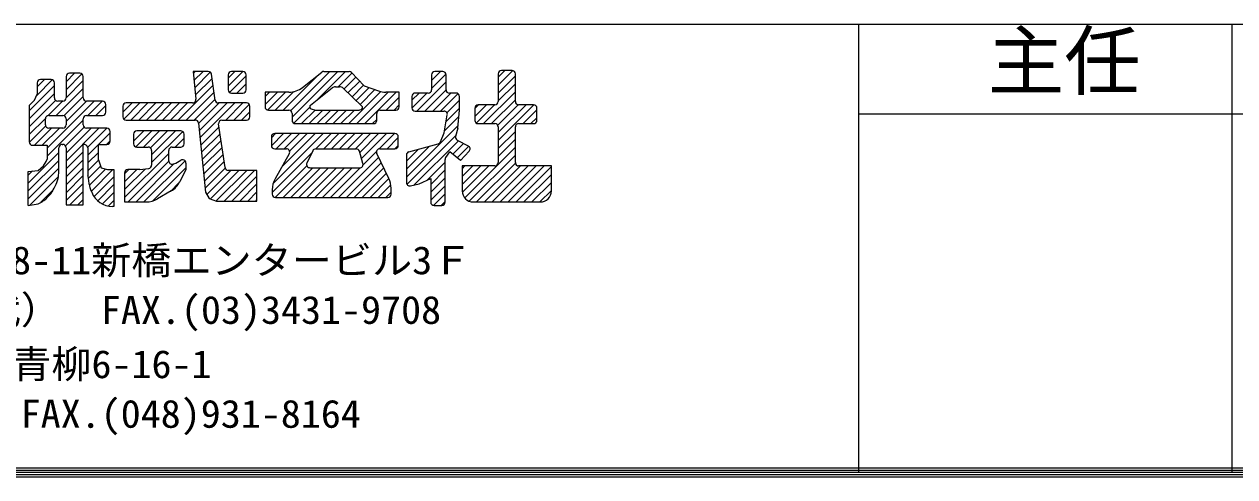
# Model space of a CAD drawing. Units: millimetres at full size; details may follow other scales. Extents: x -1603 to 1599, y -1129 to 1133.
# Drawn here: x -849.6 to -525.2, y -1129.2 to -1008 of the extents above; entities that cross this region are included whole.
import ezdxf
from ezdxf.enums import TextEntityAlignment as Align

# ---------------------------------------------------------------- set-up
doc = ezdxf.new("R2010")
doc.units = ezdxf.units.MM
doc.header["$LTSCALE"] = 4
doc.layers.add('0-0_アンカー', color=4, linetype='Continuous', lineweight=9)
doc.layers.add('0-C_WAKU', color=7, linetype='Continuous', lineweight=18)
doc.layers.add('0-A_MOJI', color=6, linetype='Continuous')
doc.styles.add('ＭＳ ゴシック', font='')
doc.styles.get('ＭＳ ゴシック').set_extended_font_data('MS Gothic')

msp = doc.modelspace()

# ---------------------------------------------------------------- linework, layer by layer
at = {"layer": '0-0_アンカー', "color": 7, "lineweight": 18}
for p, q in [((-838.358, -1023.432), (-836.058, -1021.133)), ((-838.358, -1025.554), (-834.122, -1021.318)), ((-804.287, -1021.182), (-803.756, -1020.65)), ((-804.086, -1023.102), (-801.635, -1020.65)), ((-803.886, -1025.023), (-799.719, -1020.856)), ((-794.934, -1022.435), (-793.149, -1020.65)), ((-794.934, -1024.557), (-791.028, -1020.65)), ((-780.18, -1031.016), (-770.621, -1021.456)), ((-778.206, -1031.163), (-767.694, -1020.65)), ((-777.806, -1032.884), (-765.572, -1020.65)), ((-770.894, -1028.094), (-763.451, -1020.65)), ((-765.428, -1024.748), (-761.74, -1021.061)), ((-740.414, -1023.069), (-737.995, -1020.65)), ((-740.414, -1025.19), (-736.576, -1021.353)), ((-722.562, -1022.188), (-720.784, -1020.41)), ((-722.562, -1024.309), (-718.682, -1020.43)), ((-848.248, -1031.202), (-841.494, -1024.447)), ((-846.215, -1027.047), (-842.052, -1022.884)), ((-846.077, -1024.788), (-844.109, -1022.82)), ((-838.358, -1027.675), (-833.774, -1023.092)), ((-808.288, -1033.668), (-798.978, -1024.358)), ((-803.685, -1026.943), (-799.248, -1022.506)), ((-794.541, -1026.285), (-790.11, -1021.853)), ((-792.571, -1026.436), (-790.11, -1023.974)), ((-763.907, -1025.349), (-760.713, -1022.156)), ((-762.82, -1026.384), (-759.686, -1023.25)), ((-761.733, -1027.418), (-758.66, -1024.344)), ((-760.646, -1028.452), (-757.169, -1024.975)), ((-744.359, -1031.257), (-736.554, -1023.452)), ((-722.562, -1026.43), (-717.978, -1021.847)), ((-722.562, -1028.552), (-717.978, -1023.968)), ((-848.248, -1033.323), (-841.494, -1026.568)), ((-841.024, -1032.462), (-833.774, -1025.213)), ((-838.955, -1032.515), (-833.774, -1027.334)), ((-806.167, -1033.668), (-798.709, -1026.21)), ((-804.046, -1033.668), (-798.439, -1028.062)), ((-785.043, -1027.394), (-783.844, -1026.195)), ((-785.043, -1029.515), (-781.723, -1026.195)), ((-784.388, -1030.981), (-779.602, -1026.195)), ((-782.302, -1031.016), (-777.302, -1026.016)), ((-762.583, -1034.632), (-753.982, -1026.03)), ((-760.462, -1034.632), (-752.025, -1026.195)), ((-759.559, -1029.487), (-755.598, -1025.525)), ((-758.341, -1034.632), (-749.904, -1026.195)), ((-752.603, -1031.016), (-749.098, -1027.511)), ((-745.721, -1028.376), (-743.78, -1026.436)), ((-745.711, -1030.488), (-741.659, -1026.436)), ((-742.238, -1031.257), (-736.552, -1025.571)), ((-740.116, -1031.257), (-735.295, -1026.436)), ((-737.995, -1031.257), (-733.326, -1026.588)), ((-726.521, -1034.632), (-717.978, -1026.09)), ((-724.4, -1034.632), (-717.978, -1028.211)), ((-848.248, -1035.444), (-841.188, -1028.384)), ((-843.424, -1041.226), (-830.803, -1028.606)), ((-843.159, -1032.476), (-839.288, -1028.606)), ((-838.358, -1034.039), (-832.921, -1028.602)), ((-832.539, -1032.462), (-828.682, -1028.606)), ((-830.417, -1032.462), (-827.743, -1029.788)), ((-823.16, -1031.569), (-820.678, -1029.088)), ((-822.887, -1033.418), (-818.557, -1029.088)), ((-821.016, -1033.668), (-816.436, -1029.088)), ((-818.895, -1033.668), (-814.314, -1029.088)), ((-816.773, -1033.668), (-812.193, -1029.088)), ((-814.652, -1033.668), (-810.072, -1029.088)), ((-812.531, -1033.668), (-807.95, -1029.088)), ((-810.41, -1033.668), (-805.829, -1029.088)), ((-802.882, -1034.625), (-797.344, -1029.088)), ((-802.681, -1036.546), (-795.223, -1029.088)), ((-802.48, -1038.466), (-793.101, -1029.088)), ((-795.56, -1033.668), (-790.98, -1029.088)), ((-793.439, -1033.668), (-789.28, -1029.509)), ((-777.328, -1034.527), (-773.044, -1030.244)), ((-775.311, -1034.632), (-771.654, -1030.974)), ((-773.19, -1034.632), (-769.574, -1031.016)), ((-771.068, -1034.632), (-767.453, -1031.016)), ((-768.947, -1034.632), (-765.331, -1031.016)), ((-766.826, -1034.632), (-763.21, -1031.016)), ((-764.705, -1034.632), (-761.089, -1031.016)), ((-750.482, -1031.016), (-749.098, -1029.632)), ((-736.509, -1034.014), (-732.935, -1030.44)), ((-736.32, -1031.703), (-732.935, -1028.319)), ((-728.834, -1030.582), (-727.822, -1029.57)), ((-728.834, -1032.703), (-725.701, -1029.57)), ((-728.469, -1034.458), (-723.58, -1029.57)), ((-722.698, -1035.052), (-717.205, -1029.558)), ((-722.562, -1037.037), (-715.094, -1029.57)), ((-722.562, -1039.158), (-712.982, -1029.579)), ((-715.914, -1034.632), (-712.188, -1030.906)), ((-848.248, -1037.566), (-843.892, -1033.21)), ((-843.424, -1043.348), (-833.774, -1033.698)), ((-828.154, -1032.32), (-827.886, -1032.052)), ((-791.318, -1033.668), (-789.144, -1031.495)), ((-756.219, -1034.632), (-755.13, -1033.542)), ((-736.956, -1036.582), (-733.107, -1032.733)), ((-713.793, -1034.632), (-712.188, -1033.028)), ((-848.234, -1039.673), (-843.842, -1035.28)), ((-846.858, -1040.418), (-842.278, -1035.838)), ((-844.736, -1040.418), (-840.156, -1035.838)), ((-838.516, -1040.561), (-833.521, -1035.566)), ((-838.358, -1042.524), (-831.671, -1035.838)), ((-838.358, -1044.646), (-829.55, -1035.838)), ((-832.551, -1040.96), (-827.428, -1035.838)), ((-829.646, -1040.176), (-826.537, -1037.068)), ((-820.264, -1039.28), (-817.545, -1036.561)), ((-820.177, -1037.072), (-819.754, -1036.648)), ((-819.7, -1040.837), (-815.424, -1036.561)), ((-817.641, -1040.9), (-813.302, -1036.561)), ((-815.744, -1041.124), (-811.181, -1036.561)), ((-815.44, -1042.941), (-809.06, -1036.561)), ((-815.44, -1045.062), (-807.116, -1036.738)), ((-802.279, -1040.387), (-797.361, -1035.468)), ((-802.078, -1042.307), (-797.091, -1037.32)), ((-783.355, -1038.433), (-782.206, -1037.284)), ((-783.35, -1040.55), (-780.084, -1037.284)), ((-782.85, -1050.656), (-769.478, -1037.284)), ((-782.061, -1041.382), (-777.963, -1037.284)), ((-780.54, -1046.225), (-771.599, -1037.284)), ((-779.94, -1041.382), (-775.842, -1037.284)), ((-778.472, -1042.036), (-773.72, -1037.284)), ((-771.454, -1041.382), (-767.356, -1037.284)), ((-769.333, -1041.382), (-765.235, -1037.284)), ((-767.212, -1041.382), (-763.114, -1037.284)), ((-765.09, -1041.382), (-760.992, -1037.284)), ((-762.969, -1041.382), (-758.871, -1037.284)), ((-760.848, -1041.382), (-756.75, -1037.284)), ((-759.681, -1042.337), (-754.628, -1037.284)), ((-759.21, -1043.986), (-752.507, -1037.284)), ((-754.505, -1041.404), (-750.386, -1037.284)), ((-747.168, -1048.916), (-733.343, -1035.09)), ((-747.022, -1050.891), (-733.901, -1037.77)), ((-722.562, -1041.28), (-717.978, -1036.696)), ((-832.513, -1043.044), (-829.673, -1040.204)), ((-827.525, -1040.176), (-826.537, -1039.189)), ((-809.156, -1040.9), (-806.755, -1038.499)), ((-801.878, -1044.228), (-796.822, -1039.172)), ((-801.677, -1046.148), (-796.552, -1041.024)), ((-752.362, -1041.382), (-749.34, -1038.359)), ((-750.241, -1041.382), (-749.34, -1040.48)), ((-747.168, -1046.794), (-741.104, -1040.73)), ((-745.066, -1051.056), (-733.223, -1039.213)), ((-734.718, -1042.83), (-731.833, -1039.944)), ((-733.561, -1043.794), (-730.454, -1040.686)), ((-731.547, -1054.508), (-717.978, -1040.939)), ((-722.562, -1043.401), (-717.978, -1038.818)), ((-848.49, -1050.535), (-840.288, -1042.333)), ((-848.49, -1052.656), (-840.288, -1044.454)), ((-838.358, -1046.767), (-833.774, -1042.183)), ((-838.358, -1048.888), (-833.774, -1044.305)), ((-832.513, -1045.165), (-829.673, -1042.325)), ((-832.513, -1047.286), (-829.63, -1044.403)), ((-822.677, -1054.421), (-810.856, -1042.6)), ((-801.476, -1048.069), (-796.283, -1042.876)), ((-783.114, -1053.041), (-772.528, -1042.456)), ((-765.38, -1054.399), (-754.633, -1043.652)), ((-758.814, -1045.712), (-755.184, -1042.082)), ((-747.168, -1044.673), (-744.011, -1041.516)), ((-730.319, -1055.4), (-717.978, -1043.06)), ((-848.49, -1054.778), (-840.288, -1046.576)), ((-848.49, -1048.414), (-847.384, -1047.308)), ((-838.358, -1051.01), (-833.774, -1046.426)), ((-832.371, -1049.265), (-829.1, -1045.994)), ((-832.11, -1051.125), (-827.766, -1046.782)), ((-831.585, -1052.722), (-825.789, -1046.926)), ((-822.677, -1052.3), (-817.113, -1046.736)), ((-822.677, -1048.057), (-821.546, -1046.926)), ((-822.677, -1050.178), (-819.425, -1046.926)), ((-821.74, -1055.605), (-810.844, -1044.709)), ((-819.618, -1055.605), (-809.353, -1045.339)), ((-817.497, -1055.605), (-806.488, -1044.595)), ((-815.084, -1055.313), (-806.272, -1046.502)), ((-801.275, -1049.99), (-796.013, -1044.728)), ((-801.074, -1051.91), (-795.73, -1046.566)), ((-800.613, -1053.57), (-794.21, -1047.168)), ((-799.682, -1054.76), (-792.089, -1047.168)), ((-798.138, -1055.338), (-789.968, -1047.168)), ((-796.043, -1055.364), (-787.846, -1047.168)), ((-782.34, -1054.389), (-773.841, -1045.89)), ((-780.229, -1054.399), (-772.274, -1046.444)), ((-778.108, -1054.399), (-770.153, -1046.444)), ((-775.986, -1054.399), (-768.032, -1046.444)), ((-773.865, -1054.399), (-765.91, -1046.444)), ((-771.744, -1054.399), (-763.789, -1046.444)), ((-769.622, -1054.399), (-761.668, -1046.444)), ((-767.501, -1054.399), (-759.532, -1046.43)), ((-763.258, -1054.399), (-753.937, -1045.078)), ((-761.137, -1054.399), (-753.241, -1046.503)), ((-741.714, -1049.826), (-736.795, -1044.906)), ((-740.655, -1050.888), (-736.795, -1047.028)), ((-732.212, -1046.687), (-731.487, -1045.962)), ((-732.212, -1048.808), (-729.366, -1045.962)), ((-732.212, -1050.93), (-727.244, -1045.962)), ((-732.179, -1053.018), (-725.123, -1045.962)), ((-728.402, -1055.605), (-717.969, -1045.172)), ((-726.28, -1055.605), (-716.638, -1045.962)), ((-724.159, -1055.605), (-714.516, -1045.962)), ((-722.038, -1055.605), (-712.395, -1045.962)), ((-719.916, -1055.605), (-710.274, -1045.962)), ((-717.795, -1055.605), (-708.329, -1046.138)), ((-848.08, -1056.489), (-840.443, -1048.852)), ((-838.358, -1053.131), (-833.774, -1048.547)), ((-838.358, -1055.252), (-833.774, -1050.669)), ((-830.864, -1054.123), (-825.572, -1048.83)), ((-810.413, -1052.763), (-808.02, -1050.37)), ((-793.921, -1055.364), (-787.214, -1048.657)), ((-791.8, -1055.364), (-787.214, -1050.778)), ((-759.016, -1054.399), (-752.545, -1047.929)), ((-756.894, -1054.399), (-751.852, -1049.357)), ((-740.655, -1053.009), (-736.795, -1049.149)), ((-715.674, -1055.605), (-708.329, -1048.26)), ((-713.552, -1055.605), (-708.329, -1050.381)), ((-845.162, -1055.693), (-841.754, -1052.285)), ((-837.312, -1056.328), (-833.774, -1052.79)), ((-829.885, -1055.265), (-825.572, -1050.952)), ((-828.634, -1056.136), (-825.572, -1053.073)), ((-789.679, -1055.364), (-787.214, -1052.9)), ((-754.773, -1054.399), (-751.348, -1050.974)), ((-752.652, -1054.399), (-751.27, -1053.017)), ((-740.655, -1055.13), (-736.795, -1051.27)), ((-739.951, -1056.548), (-736.795, -1053.392)), ((-711.431, -1055.605), (-708.329, -1052.502)), ((-835.191, -1056.328), (-833.774, -1054.911)), ((-827.066, -1056.688), (-825.572, -1055.194)), ((-787.557, -1055.364), (-787.214, -1055.021)), ((-737.851, -1056.569), (-736.795, -1055.513))]:
    msp.add_line(p, q, dxfattribs=at)
at = {"layer": '0-0_アンカー'}
for p, q in [((-834.662, -1021.133), (-837.47, -1021.133)), ((-798.4, -1028.328), (-799.407, -1021.411)), ((-794.934, -1021.538), (-794.934, -1025.548)), ((-790.998, -1020.65), (-794.046, -1020.65)), ((-790.11, -1025.548), (-790.11, -1021.538)), ((-774.984, -1024.914), (-769.846, -1020.842)), ((-769.295, -1020.65), (-762.51, -1020.65)), ((-761.862, -1020.931), (-758.507, -1024.508)), ((-740.414, -1021.538), (-740.414, -1025.548)), ((-737.442, -1020.65), (-739.526, -1020.65)), ((-736.554, -1025.548), (-736.554, -1021.538)), ((-722.562, -1021.298), (-722.562, -1028.682)), ((-718.866, -1020.41), (-721.674, -1020.41)), ((-717.978, -1028.682), (-717.978, -1021.298)), ((-846.077, -1023.708), (-846.077, -1026.737)), ((-842.382, -1022.82), (-845.189, -1022.82)), ((-841.494, -1027.718), (-841.494, -1023.708)), ((-838.358, -1022.021), (-838.358, -1027.718)), ((-833.774, -1027.718), (-833.774, -1022.021)), ((-766.158, -1024.748), (-765.13, -1024.748)), ((-758.507, -1024.508), (-754.631, -1025.863)), ((-794.046, -1026.436), (-790.998, -1026.436)), ((-772.84, -1029.636), (-767.077, -1025.069)), ((-764.109, -1025.156), (-759.115, -1029.91)), ((-749.098, -1026.195), (-752.676, -1026.195)), ((-749.098, -1030.128), (-749.098, -1026.195)), ((-745.721, -1027.324), (-745.721, -1030.369)), ((-741.302, -1026.436), (-744.833, -1026.436)), ((-733.823, -1026.436), (-735.666, -1026.436)), ((-848.248, -1029.811), (-848.248, -1039.53)), ((-839.246, -1028.606), (-840.606, -1028.606)), ((-828.631, -1028.606), (-832.886, -1028.606)), ((-827.743, -1031.574), (-827.743, -1029.494)), ((-823.16, -1029.976), (-823.16, -1032.78)), ((-804.446, -1029.088), (-822.272, -1029.088)), ((-790.032, -1029.088), (-797.522, -1029.088)), ((-789.144, -1032.78), (-789.144, -1029.976)), ((-784.155, -1031.016), (-778.694, -1031.016)), ((-772.648, -1030.665), (-771.519, -1031.016)), ((-771.519, -1031.016), (-759.709, -1031.016)), ((-759.347, -1030.904), (-759.709, -1031.016)), ((-754.242, -1031.016), (-749.986, -1031.016)), ((-744.833, -1031.257), (-737.085, -1031.257)), ((-733.418, -1035.838), (-732.935, -1031.016)), ((-728.834, -1030.458), (-728.834, -1033.744)), ((-723.45, -1029.57), (-727.946, -1029.57)), ((-713.076, -1029.57), (-717.09, -1029.57)), ((-712.188, -1033.744), (-712.188, -1030.458)), ((-843.906, -1034.95), (-843.906, -1033.35)), ((-843.018, -1032.462), (-839.246, -1032.462)), ((-838.358, -1033.35), (-838.358, -1034.95)), ((-833.774, -1034.95), (-833.774, -1033.35)), ((-832.886, -1032.462), (-828.631, -1032.462)), ((-822.272, -1033.668), (-803.782, -1033.668)), ((-802.898, -1034.464), (-800.965, -1052.953)), ((-795.768, -1046.407), (-797.475, -1034.684)), ((-796.596, -1033.668), (-790.032, -1033.668)), ((-777.806, -1031.904), (-777.806, -1033.744)), ((-776.918, -1034.632), (-756.018, -1034.632)), ((-755.13, -1033.744), (-755.13, -1031.904)), ((-737.036, -1037.043), (-736.21, -1032.298)), ((-727.946, -1034.632), (-723.45, -1034.632)), ((-717.09, -1034.632), (-713.076, -1034.632)), ((-839.246, -1035.838), (-843.018, -1035.838)), ((-827.425, -1035.838), (-832.886, -1035.838)), ((-826.537, -1039.288), (-826.537, -1036.726)), ((-820.264, -1037.449), (-820.264, -1040.012)), ((-807.643, -1036.561), (-819.376, -1036.561)), ((-806.755, -1040.012), (-806.755, -1037.449)), ((-750.228, -1037.284), (-782.467, -1037.284)), ((-738.076, -1039.537), (-737.036, -1037.043)), ((-733.418, -1035.838), (-733.972, -1038.054)), ((-722.562, -1035.52), (-722.562, -1045.074)), ((-717.978, -1045.074), (-717.978, -1035.52)), ((-847.36, -1040.418), (-843.424, -1040.418)), ((-843.424, -1040.418), (-843.424, -1044.114)), ((-840.288, -1047.472), (-840.288, -1041.064)), ((-839.4, -1040.176), (-839.246, -1040.176)), ((-838.358, -1041.064), (-838.358, -1056.328)), ((-833.774, -1040.176), (-833.697, -1040.176)), ((-833.774, -1056.328), (-833.774, -1040.176)), ((-832.513, -1041.064), (-832.513, -1048.382)), ((-829.673, -1044.275), (-829.673, -1040.176)), ((-829.673, -1040.176), (-827.425, -1040.176)), ((-819.376, -1040.9), (-816.328, -1040.9)), ((-809.968, -1040.9), (-807.643, -1040.9)), ((-783.355, -1038.172), (-783.355, -1040.494)), ((-749.34, -1040.494), (-749.34, -1038.172)), ((-746.506, -1042.172), (-742.585, -1041.141)), ((-742.585, -1041.141), (-738.658, -1040.051)), ((-733.524, -1039.055), (-730.585, -1040.601)), ((-829.673, -1044.275), (-828.949, -1046.444)), ((-815.44, -1041.788), (-815.44, -1045.738)), ((-810.856, -1044.572), (-810.856, -1041.788)), ((-782.467, -1041.382), (-779.327, -1041.382)), ((-778.554, -1042.706), (-782.349, -1049.429)), ((-772.258, -1041.888), (-773.824, -1045.174)), ((-771.456, -1041.382), (-760.624, -1041.382)), ((-758.83, -1045.312), (-759.77, -1042.026)), ((-751.87, -1049.313), (-755.118, -1042.66)), ((-754.32, -1041.382), (-750.228, -1041.382)), ((-747.168, -1043.031), (-747.168, -1050.408)), ((-736.795, -1055.681), (-736.795, -1044.185)), ((-736.631, -1043.671), (-735.545, -1042.142)), ((-848.49, -1056.569), (-848.49, -1047.408)), ((-828.949, -1046.444), (-827.26, -1046.926)), ((-827.26, -1046.926), (-825.572, -1046.926)), ((-825.572, -1046.926), (-825.572, -1056.81)), ((-818.576, -1046.926), (-821.789, -1046.926)), ((-818.576, -1046.926), (-816.213, -1046.618)), ((-787.214, -1047.168), (-794.89, -1047.168)), ((-787.214, -1055.364), (-787.214, -1047.168)), ((-773.022, -1046.444), (-759.684, -1046.444)), ((-732.212, -1045.962), (-732.212, -1052.645)), ((-723.45, -1045.962), (-732.212, -1045.962)), ((-708.329, -1045.962), (-717.09, -1045.962)), ((-708.329, -1052.645), (-708.329, -1045.962)), ((-822.677, -1047.814), (-822.677, -1055.605)), ((-746.094, -1051.276), (-743.791, -1050.783)), ((-743.791, -1050.783), (-740.655, -1049.337)), ((-740.655, -1049.337), (-740.655, -1055.681)), ((-810.195, -1052.635), (-813.858, -1054.788)), ((-800.965, -1052.953), (-800, -1054.64)), ((-783.114, -1052.339), (-783.114, -1053.511)), ((-751.27, -1053.511), (-751.27, -1051.91)), ((-848.49, -1056.569), (-845.873, -1056.058)), ((-838.358, -1056.328), (-833.774, -1056.328)), ((-825.572, -1056.81), (-825.924, -1056.81)), ((-822.677, -1055.605), (-816.858, -1055.605)), ((-782.226, -1054.399), (-752.158, -1054.399)), ((-739.767, -1056.569), (-737.683, -1056.569)), ((-729.252, -1055.605), (-711.289, -1055.605))]:
    msp.add_line(p, q, dxfattribs=at)
for points in [[(-800.286, -1020.65), (-804.343, -1020.65), (-803.563, -1028.107)], [(-848.248, -1029.811), (-846.801, -1028.364), (-846.077, -1026.737)], [(-778.661, -1026.195), (-785.043, -1026.195), (-785.043, -1030.128)], [(-732.959, -1031.257), (-732.935, -1031.257), (-732.935, -1027.324)], [(-848.49, -1047.408), (-845.836, -1047.168), (-844.389, -1045.962), (-843.665, -1044.757), (-843.424, -1044.114)], [(-809.765, -1045.436), (-808.926, -1045.239), (-807.637, -1044.419)], [(-730.348, -1041.991), (-732.694, -1044.516), (-735.545, -1042.142)], [(-806.272, -1045.168), (-806.272, -1046.926), (-807.901, -1050.181)], [(-800, -1054.64), (-798.07, -1055.364), (-787.214, -1055.364)]]:
    msp.add_lwpolyline(points, dxfattribs=at)
for centre, radius, start, end in [((-837.47, -1022.021), 0.888, 90, 180), ((-834.662, -1022.021), 0.888, 0, 90), ((-800.286, -1021.538), 0.888, 8.282, 90), ((-794.046, -1021.538), 0.888, 90, 180), ((-790.998, -1021.538), 0.888, 0, 90), ((-769.295, -1021.538), 0.888, 90, 128.397), ((-762.51, -1021.538), 0.888, 43.174, 90), ((-739.526, -1021.538), 0.888, 90, 180), ((-737.442, -1021.538), 0.888, 0, 90), ((-721.674, -1021.298), 0.888, 90, 180), ((-718.866, -1021.298), 0.888, 0, 90), ((-845.189, -1023.708), 0.888, 90, 180), ((-842.382, -1023.708), 0.888, 0, 90), ((-778.661, -1020.275), 5.92, 270, 308.397), ((-766.158, -1026.228), 1.48, 90, 128.397), ((-765.13, -1026.228), 1.48, 46.418, 90), ((-840.606, -1027.718), 0.888, 180, 270), ((-839.246, -1027.718), 0.888, 270, 0), ((-832.886, -1027.718), 0.888, 180, 270), ((-804.446, -1028.2), 0.888, 270, 5.969), ((-794.046, -1025.548), 0.888, 180, 270), ((-790.998, -1025.548), 0.888, 270, 0), ((-752.676, -1020.275), 5.92, 250.723, 270), ((-744.833, -1027.324), 0.888, 90, 180), ((-741.302, -1025.548), 0.888, 270, 0), ((-735.666, -1025.548), 0.888, 180, 270), ((-733.823, -1027.324), 0.888, 0, 90), ((-828.631, -1029.494), 0.888, 0, 90), ((-822.272, -1029.976), 0.888, 90, 180), ((-797.522, -1028.2), 0.888, 188.282, 270), ((-790.032, -1029.976), 0.888, 0, 90), ((-784.155, -1030.128), 0.888, 180, 270), ((-778.694, -1031.904), 0.888, 0, 90), ((-772.472, -1030.1), 0.592, 128.397, 252.74), ((-759.523, -1030.338), 0.592, 287.26, 46.418), ((-754.242, -1031.904), 0.888, 90, 180), ((-749.986, -1030.128), 0.888, 270, 0), ((-744.833, -1030.369), 0.888, 180, 270), ((-737.085, -1032.145), 0.888, 350.127, 90), ((-727.946, -1030.458), 0.888, 90, 180), ((-723.45, -1028.682), 0.888, 270, 0), ((-717.09, -1028.682), 0.888, 180, 270), ((-713.076, -1030.458), 0.888, 0, 90), ((-843.018, -1033.35), 0.888, 90, 180), ((-839.246, -1033.35), 0.888, 0, 90), ((-832.886, -1033.35), 0.888, 90, 180), ((-828.631, -1031.574), 0.888, 270, 0), ((-822.272, -1032.78), 0.888, 180, 270), ((-803.782, -1034.556), 0.888, 5.969, 90), ((-803.782, -1034.556), 0.888, 5.969, 90), ((-796.596, -1034.556), 0.888, 90, 188.282), ((-790.032, -1032.78), 0.888, 270, 0), ((-776.918, -1033.744), 0.888, 180, 270), ((-756.018, -1033.744), 0.888, 270, 0), ((-727.946, -1033.744), 0.888, 180, 270), ((-723.45, -1035.52), 0.888, 0, 90), ((-717.09, -1035.52), 0.888, 90, 180), ((-713.076, -1033.744), 0.888, 270, 0), ((-843.018, -1034.95), 0.888, 180, 270), ((-839.246, -1034.95), 0.888, 270, 0), ((-832.886, -1034.95), 0.888, 180, 270), ((-827.425, -1036.726), 0.888, 0, 90), ((-819.376, -1037.449), 0.888, 90, 180), ((-807.643, -1037.449), 0.888, 0, 90), ((-782.467, -1038.172), 0.888, 90, 180), ((-750.228, -1038.172), 0.888, 0, 90), ((-847.36, -1039.53), 0.888, 180, 270), ((-839.4, -1041.064), 0.888, 90, 180), ((-839.246, -1041.064), 0.888, 0, 90), ((-833.659, -1041.359), 1.183, 14.4, 91.86), ((-827.425, -1039.288), 0.888, 270, 0), ((-819.376, -1040.012), 0.888, 180, 270), ((-816.328, -1041.788), 0.888, 0, 90), ((-809.968, -1041.788), 0.888, 90, 180), ((-807.643, -1040.012), 0.888, 270, 0), ((-782.467, -1040.494), 0.888, 180, 270), ((-750.228, -1040.494), 0.888, 270, 0), ((-738.896, -1039.195), 0.888, 285.513, 337.365), ((-733.111, -1038.269), 0.888, 165.954, 242.259), ((-730.998, -1041.386), 0.888, 317.1, 62.259), ((-807.16, -1045.168), 0.888, 0, 122.452), ((-779.327, -1042.27), 0.888, 330.554, 90), ((-771.456, -1042.27), 0.888, 90, 154.52), ((-760.624, -1042.27), 0.888, 15.957, 90), ((-754.32, -1042.27), 0.888, 90, 206.02), ((-746.28, -1043.031), 0.888, 104.733, 180), ((-735.907, -1044.185), 0.888, 144.618, 180), ((-853.062, -1046.957), 12.784, 349.46625, 357.68846), ((-821.789, -1047.814), 0.888, 90, 180), ((-816.328, -1045.738), 0.888, 277.426, 0), ((-809.968, -1044.572), 0.888, 180, 283.231), ((-794.89, -1046.28), 0.888, 188.282, 270), ((-773.022, -1045.556), 0.888, 154.52, 270), ((-759.684, -1045.556), 0.888, 270, 15.957), ((-723.45, -1045.074), 0.888, 270, 0), ((-717.09, -1045.074), 0.888, 180, 270), ((-874.381, -1035.389), 36.744, 332.46928, 335.95566), ((-845.161, -1048.426), 4.749, 335.95566, 349.46625), ((-917.762, -1062.647), 86.434, 8.79637, 9.49979), ((-872.266, -1055.607), 40.396, 7.76743, 8.79637), ((-938.256, -1064.608), 106.998, 7.41893, 7.76743), ((-741.724, -1039.017), 91.193, 187.41893, 187.79643), ((-813.195, -1047.532), 5.92, 300.447, 333.418), ((-777.194, -1052.339), 5.92, 150.554, 180), ((-757.19, -1051.91), 5.92, 0, 26.02), ((-746.28, -1050.408), 0.888, 180, 282.086), ((-865.457, -1033.398), 30.475, 315.74045, 318.34536), ((-847.847, -1049.063), 6.906, 318.34536, 323.81916), ((-847.099, -1049.61), 5.978, 323.81916, 332.46928), ((-829.272, -1051.004), 2.829, 187.79643, 201.01969), ((-824.381, -1049.125), 8.068, 201.01969, 208.83855), ((-825.924, -1050.89), 5.92, 201.052, 270), ((-782.226, -1053.511), 0.888, 180, 270), ((-752.158, -1053.511), 0.888, 270, 0), ((-729.252, -1052.645), 2.96, 180, 270), ((-711.289, -1052.645), 2.96, 270, 0), ((-849.616, -1047.028), 9.775, 292.51707, 301.83006), ((-846.778, -1051.6), 4.393, 301.83006, 315.74045), ((-816.858, -1049.685), 5.92, 270, 300.447), ((-739.767, -1055.681), 0.888, 180, 270), ((-737.683, -1055.681), 0.888, 270, 0)]:
    msp.add_arc(centre, radius, start, end, dxfattribs=at)
at = {"layer": '0-C_WAKU'}
for p, q in [((-1602, -1008), (1598, -1008)), ((-626, -1008), (-626, -1128)), ((-526, -1008), (-526, -1128)), ((-626, -1032), (-326, -1032)), ((-1602.6, -1128.6), (1598.6, -1128.6)), ((-1602, -1128), (1598, -1128)), ((-1601.4, -1127.4), (1597.4, -1127.4)), ((-1600.8, -1126.8), (1596.8, -1126.8)), ((-1603.2, -1129.2), (1599.2, -1129.2))]:
    msp.add_line(p, q, dxfattribs=at)

# ---------------------------------------------------------------- texts
at = {"layer": '0-0_アンカー', "style": 'ＭＳ ゴシック', "width": 1.05}
for s, p in [('本社〒105-0004東京都港区新橋5-8-11新橋エンタービル3Ｆ', (-1014.22, -1077.212)), ('TEL.東京(03)3431-9713(代）  FAX.(03)3431-9708', (-979.273, -1090.502)), ('関東支店〒340-0002埼玉県草加市青柳6-16-1', (-1014.22, -1105.036)), ('TEL.(048)932-3853(代）  FAX.(048)931-8164', (-979.273, -1118.326))]:
    msp.add_text(s, height=7.507, dxfattribs=at).set_placement(p, align=Align.BOTTOM_LEFT)
at = {"layer": '0-A_MOJI', "style": 'ＭＳ ゴシック'}
msp.add_text('主任', height=15.01, dxfattribs=at).set_placement((-591.395, -1029.842), align=Align.BOTTOM_LEFT)

doc.saveas('drawing.dxf')
